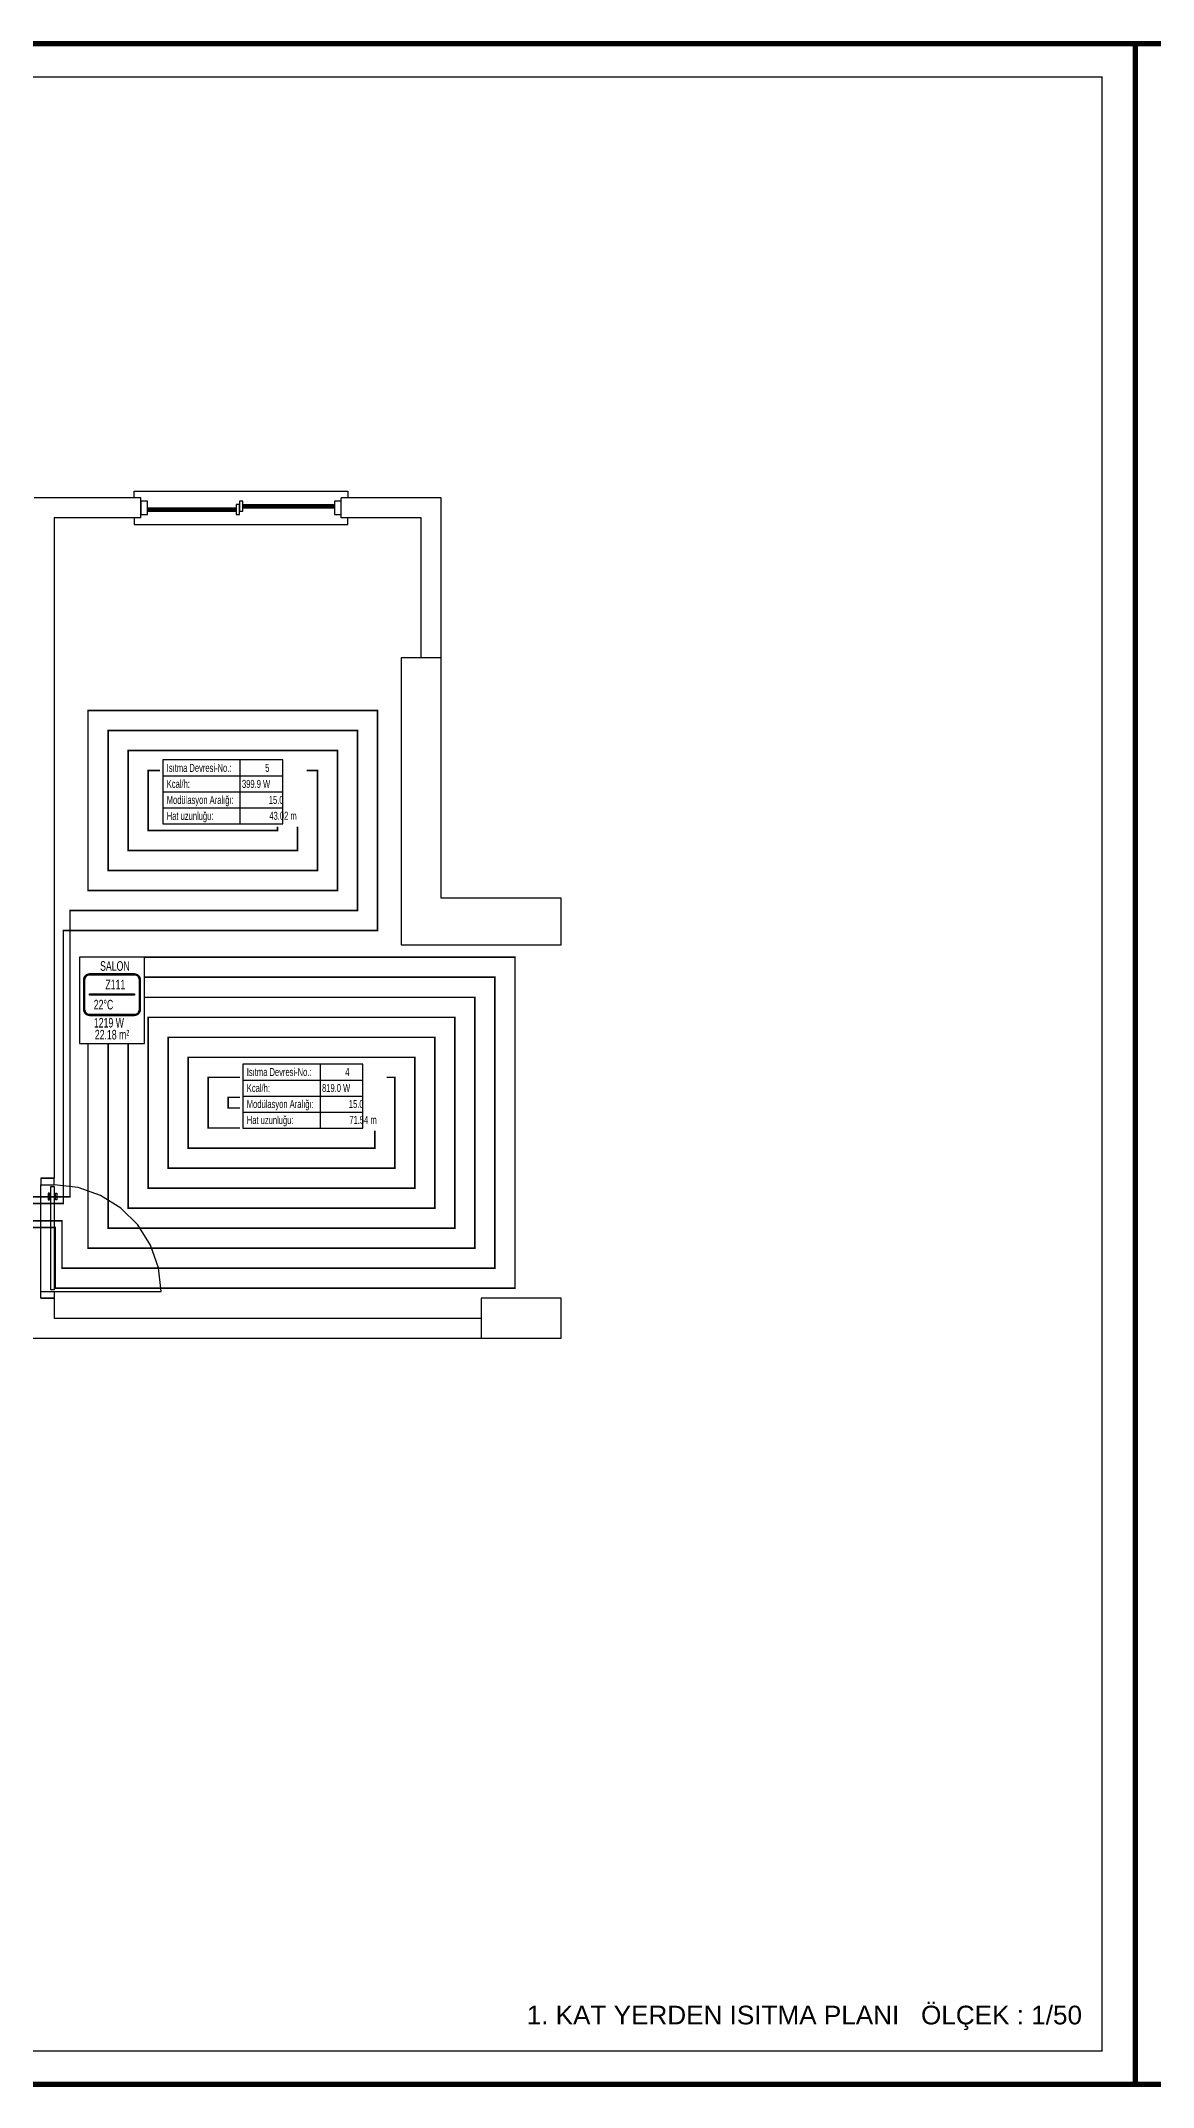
# Model space of a CAD drawing. Header units: centimetres. Extents: x -3952 to 22702, y 13298 to 16732.
# Drawn here: x 9380 to 10213, y 13328 to 14862 of the extents above; entities that cross this region are included whole.
import ezdxf
from ezdxf.enums import TextEntityAlignment as Align

# ---------------------------------------------------------------- set-up
doc = ezdxf.new("R2010")
doc.units = ezdxf.units.CM
for name, color, linetype in [('MIMARI', 8, 'Continuous'), ('MIMARI-KOLON', 8, 'Continuous'), ('MTY-ISIKAYBIMAHAL', 2, 'Continuous'), ('MTY-PAFTA', 7, 'Continuous'), ('MTY-PEX-BORU', 1, 'Continuous'), ('MTY-RADYATÖR', 7, 'Continuous'), ('MTY-TEFRIS', 15, 'Continuous')]:
    doc.layers.add(name, color=color, linetype=linetype)
doc.layers.add('ROTAS-PAFTA-SINIRI', color=8, linetype='Continuous', plot=False)
doc.styles.add('MTYCAPLT', font='arial.ttf', dxfattribs={"width": 0.65, "height": 1})
doc.styles.add('ROTAS', font='arial.ttf')

# ---------------------------------------------------------------- blocks, each defined once
blk = doc.blocks.new('ROTAS_PAFTA')
blk.add_lwpolyline([(0, 0), (1, 0), (1, 1), (0, 1)], close=True)
blk = doc.blocks.new('MTY-RADYATOR MAHAL')
at = {"layer": 'MTY-ISIKAYBIMAHAL', "color": 2}
for points in [[(-35.7, 18.4), (-35.7, -18.4, 0.414214), (-28.2, -25.9), (28.2, -25.9, 0.414214), (35.7, -18.4), (35.7, 18.4, 0.414214), (28.2, 25.9), (-28.2, 25.9, 0.414214)], [(-34.2, 18.4), (-34.2, -18.4, 0.414214), (-28.2, -24.4), (28.2, -24.4, 0.414214), (34.2, -18.4), (34.2, 18.4, 0.414214), (28.2, 24.4), (-28.2, 24.4, 0.414214)]]:
    blk.add_lwpolyline(points, format="xyb", close=True, dxfattribs=at)
at = {"layer": 'MTY-ISIKAYBIMAHAL', "color": 4}
for points in [[(-35.2, 18.4), (-35.2, -18.4, 0.414214), (-28.2, -25.4), (28.2, -25.4, 0.414214), (35.2, -18.4), (35.2, 18.4, 0.414214), (28.2, 25.4), (-28.2, 25.4, 0.414214)], [(-34.7, 18.4), (-34.7, -18.4, 0.414214), (-28.2, -24.9), (28.2, -24.9, 0.414214), (34.7, -18.4), (34.7, 18.4, 0.414214), (28.2, 24.9), (-28.2, 24.9, 0.414214)]]:
    blk.add_lwpolyline(points, format="xyb", close=True, dxfattribs=at)
at = {"layer": 'MTY-ISIKAYBIMAHAL', "color": 2}
blk.add_lwpolyline([(-28.2, 0.8), (28.2, 0.8), (28.2, -0.8), (-28.2, -0.8)], close=True, dxfattribs=at)
at = {"layer": 'MTY-ISIKAYBIMAHAL', "color": 1, "style": 'MTYCAPLT', "width": 0.65}
for tag, p in [('MAHAL_001', (-14.9, 29.8)), ('NO_001', (-8.3, 6.7))]:
    blk.add_attdef(tag, p, '', height=12, rotation=360, dxfattribs=at)
at = {"layer": 'MTY-ISIKAYBIMAHAL', "color": 4, "style": 'MTYCAPLT', "width": 0.65}
for tag, p in [('DERECE_001', (-22.8, -18.5)), ('ISIKAYBI_001', (-22.7, -41.1))]:
    blk.add_attdef(tag, p, '', height=12, rotation=360, dxfattribs=at)
blk.add_attdef('ALAN', text='', height=12, rotation=360, dxfattribs=at).set_placement((0, -50), align=Align.MIDDLE_CENTER)
blk = doc.blocks.new('MTY-ETIKET')
at = {"layer": 'MTY-RADYATÖR'}
for p, q in [((2.69, 0), (2.69, 8)), ((-7, 6), (8, 6)), ((-7, 4), (8, 4)), ((-7, 2), (8, 2))]:
    blk.add_line(p, q, dxfattribs=at)
blk.add_lwpolyline([(8, 0), (8, 8), (-7, 8), (-7, 0)], close=True, dxfattribs=at)
at = {"layer": 'MTY-RADYATÖR', "style": 'MTYCAPLT', "width": 0.65}
for s, p in [('Kcal/h:', (-6.5, 5)), ('Isıtma Devresi-No.:', (-6.5, 7)), ('Modülasyon Aralığı:', (-6.5, 3)), ('Hat uzunluğu:', (-6.5, 1))]:
    blk.add_text(s, height=1, rotation=360, dxfattribs=at).set_placement(p, align=Align.MIDDLE_LEFT)
at = {"layer": 'MTY-RADYATÖR', "color": 2, "style": 'MTYCAPLT', "width": 0.65}
for tag, p in [('BORU_001', (-7.07, 4.59)), ('YER_001', (2.9, 4.5))]:
    blk.add_attdef(tag, p, '', height=1, dxfattribs=at)
at = {"layer": 'MTY-RADYATÖR', "style": 'MTYCAPLT', "width": 0.65}
for tag, p in [('NO1_001', (5.8, 6.5)), ('AR_001', (6.25, 2.5)), ('UZ_001', (6.31, 0.51))]:
    blk.add_attdef(tag, p, '', height=1, rotation=360, dxfattribs=at)

msp = doc.modelspace()

# ---------------------------------------------------------------- linework, layer by layer
at = {"layer": 'MIMARI'}
for p, q in [((9454.7, 14519.4), (9374.7, 14519.4)), ((9454.7, 14504.4), (9454.7, 14519.4)), ((9459.7, 14511.9), (9526, 14511.9)), ((9531, 14514.4), (9599.7, 14514.4)), ((9531, 14513.4), (9599.7, 14513.4)), ((9531, 14512.9), (9599.7, 14512.9)), ((9531, 14511.9), (9599.7, 14511.9)), ((9679.7, 14519.4), (9604.7, 14519.4)), ((9604.7, 14504.4), (9604.7, 14519.4)), ((9679.7, 14399.4), (9679.7, 14519.4)), ((9389.7, 14504.4), (9389.7, 14009.4)), ((9454.7, 14504.4), (9389.7, 14504.4)), ((9459.7, 14510.9), (9526, 14510.9)), ((9459.7, 14510.4), (9526, 14510.4)), ((9459.7, 14509.4), (9526, 14509.4)), ((9664.7, 14504.4), (9604.7, 14504.4)), ((9664.7, 14399.4), (9664.7, 14504.4)), ((9379.7, 14009.4), (9389.7, 14009.4)), ((9379.7, 13924.4), (9379.7, 14004.4)), ((9379.7, 13919.4), (9389.7, 13919.4)), ((9389.7, 13924.4), (9469.7, 13924.4)), ((9389.7, 13919.4), (9389.7, 13904.4)), ((9389.7, 13904.4), (9709.7, 13904.4)), ((9134.7, 13889.4), (9709.7, 13889.4))]:
    msp.add_line(p, q, dxfattribs=at)
for points in [[(9449.7, 14519.4), (9449.7, 14524.4), (9609.7, 14524.4), (9609.7, 14519.4)], [(9454.7, 14516.9), (9454.7, 14506.9), (9459.7, 14506.9), (9459.7, 14516.9), (9454.7, 14516.9)], [(9526, 14514.4), (9526, 14506.9), (9528.5, 14506.9), (9528.5, 14514.4), (9526, 14514.4)], [(9528.5, 14516.9), (9528.5, 14509.4), (9531, 14509.4), (9531, 14516.9), (9528.5, 14516.9)], [(9599.7, 14516.9), (9599.7, 14506.9), (9604.7, 14506.9), (9604.7, 14516.9), (9599.7, 14516.9)], [(9449.7, 14504.4), (9449.7, 14499.4), (9609.7, 14499.4), (9609.7, 14504.4)], [(9389.7, 14009.4), (9379.7, 14009.4), (9379.7, 14004.4), (9389.7, 14004.4), (9389.7, 14009.4)], [(9385.2, 13993.2), (9386.2, 13993.2), (9386.2, 13998.2), (9385.2, 13998.2), (9385.2, 13993.2)], [(9387.2, 13925.7), (9387.2, 14003.2), (9389.7, 14003.2), (9389.7, 13925.7), (9387.2, 13925.7)], [(9469.7, 13924.4), (9467.7, 13942.2), (9461.8, 13959.1), (9452.3, 13974.3), (9439.6, 13987), (9424.4, 13996.5), (9407.5, 14002.4), (9389.7, 14004.4)], [(9391.7, 13993.2), (9390.7, 13993.2), (9390.7, 13998.2), (9391.7, 13998.2), (9391.7, 13993.2)], [(9389.7, 13919.4), (9379.7, 13919.4), (9379.7, 13924.4), (9389.7, 13924.4), (9389.7, 13919.4)]]:
    msp.add_lwpolyline(points, dxfattribs=at)
at = {"layer": 'MIMARI-KOLON'}
for points in [[(9769.7, 14219.4), (9679.7, 14219.4), (9679.7, 14399.4), (9649.7, 14399.4), (9649.7, 14184.4), (9769.7, 14184.4), (9769.7, 14219.4)], [(9709.7, 13919.4), (9709.7, 13889.4), (9769.7, 13889.4), (9769.7, 13919.4), (9709.7, 13919.4)]]:
    msp.add_lwpolyline(points, dxfattribs=at)
at = {"layer": 'MTY-PAFTA'}
for points, const_width in [([(6800, 13330), (10200, 13330), (10200, 14860), (6800, 14860)], 4), ([(10200, 13330), (13600, 13330), (13600, 14860), (10200, 14860)], 4), ([(6825, 13355), (10175, 13355), (10175, 14835), (6825, 14835)], 1)]:
    msp.add_lwpolyline(points, close=True, dxfattribs=dict(at, const_width=const_width))
at = {"layer": 'MTY-PEX-BORU', "const_width": 1.2}
for points in [[(9091.5, 13990.5), (9388, 13990.5), (9396.5, 13990.5), (9396.5, 14195), (9415, 14195), (9632, 14195), (9632, 14360), (9415, 14360), (9415, 14225), (9602, 14225), (9602, 14330), (9445, 14330), (9445, 14255), (9572, 14255), (9572, 14300), (9475, 14300), (9475, 14285), (9557, 14285), (9557, 14270), (9460, 14270), (9460, 14315), (9587, 14315), (9587, 14240), (9430, 14240), (9430, 14345), (9617, 14345), (9617, 14210), (9415, 14210), (9401.5, 14210), (9401.5, 13995.5), (9388, 13995.5), (9096.5, 13995.5)], [(9079.5, 13972.5), (9388, 13972.5), (9390.5, 13972.5), (9390.5, 13927), (9415, 13927), (9735, 13927), (9735, 14175), (9415, 14175), (9415, 13957), (9705, 13957), (9705, 14145), (9445, 14145), (9445, 13987), (9675, 13987), (9675, 14115), (9475, 14115), (9475, 14017), (9645, 14017), (9645, 14085), (9505, 14085), (9505, 14047), (9615, 14047), (9615, 14062), (9520, 14062), (9520, 14070), (9630, 14070), (9630, 14032), (9490, 14032), (9490, 14100), (9660, 14100), (9660, 14002), (9460, 14002), (9460, 14130), (9690, 14130), (9690, 13972), (9430, 13972), (9430, 14160), (9720, 14160), (9720, 13942), (9415, 13942), (9395.5, 13942), (9395.5, 13977.5), (9388, 13977.5), (9084.5, 13977.5)]]:
    msp.add_lwpolyline(points, dxfattribs=at)

# ---------------------------------------------------------------- block references
at = {"layer": 'ROTAS-PAFTA-SINIRI', "xscale": 3400, "yscale": 1530}
for p in [(6800, 13330), (10200, 13330)]:
    msp.add_blockref('ROTAS_PAFTA', p, dxfattribs=at)

# ---------------------------------------------------------------- texts
at = {"layer": 'MTY-PAFTA', "style": 'ROTAS'}
msp.add_text('1. KAT YERDEN ISITMA PLANI   ÖLÇEK : 1/50', height=14, dxfattribs=at).set_placement((10160, 13375), align=Align.RIGHT)

# ---------------------------------------------------------------- next in the draw order: wipeouts: each hides what was drawn before it
for points in [[(9469, 14273), (9578.9, 14273), (9578.9, 14325), (9469, 14325)], [(9408.6, 14110.4), (9457.4, 14110.4), (9457.4, 14175.1), (9408.6, 14175.1)], [(9529, 14045), (9638.9, 14045), (9638.9, 14097), (9529, 14097)]]:
    msp.add_wipeout(points)

# ---------------------------------------------------------------- next in the draw order: linework, layer by layer
at = {"layer": 'MTY-ISIKAYBIMAHAL'}
msp.add_lwpolyline([(9408.6, 14110.4), (9457.4, 14110.4), (9457.4, 14175.1), (9408.6, 14175.1)], close=True, dxfattribs=at)

# ---------------------------------------------------------------- next in the draw order: block references
at = {"layer": 'MTY-TEFRIS'}
ref = msp.add_blockref('MTY-ETIKET', (9513, 14275), dxfattribs=dict(at, xscale=6, yscale=6))
ref.add_attrib('UZ_001', '43.02 m', (9550.9, 14278.1), dxfattribs={"layer": 'MTY-RADYATÖR', "height": 6, "rotation": 360, "style": 'MTYCAPLT', "width": 0.65})
ref.add_attrib('AR_001', '15.0', (9550.5, 14290), dxfattribs={"layer": 'MTY-RADYATÖR', "height": 6, "rotation": 360, "style": 'MTYCAPLT', "width": 0.65})
ref.add_attrib('NO1_001', '5', (9547.8, 14314), dxfattribs={"layer": 'MTY-RADYATÖR', "height": 6, "rotation": 360, "style": 'MTYCAPLT', "width": 0.65})
ref.add_attrib('YER_001', '399.9 W', (9530.4, 14302), dxfattribs={"layer": 'MTY-RADYATÖR', "color": 2, "height": 6, "style": 'MTYCAPLT', "width": 0.65})
at = {"layer": 'MTY-TEFRIS', "xscale": 0.6, "yscale": 0.6}
msp.add_blockref('MTY-RADYATOR MAHAL', (9433, 14147), dxfattribs=at).add_auto_attribs({'DERECE_001': '22°C', 'MAHAL_001': 'SALON', 'ISIKAYBI_001': '1219 W', 'NO_001': 'Z111', 'ALAN': '22.18 m²'})
at = {"layer": 'MTY-TEFRIS'}
ref = msp.add_blockref('MTY-ETIKET', (9573, 14047), dxfattribs=dict(at, xscale=6, yscale=6))
ref.add_attrib('UZ_001', '71.54 m', (9610.9, 14050.1), dxfattribs={"layer": 'MTY-RADYATÖR', "height": 6, "rotation": 360, "style": 'MTYCAPLT', "width": 0.65})
ref.add_attrib('AR_001', '15.0', (9610.5, 14062), dxfattribs={"layer": 'MTY-RADYATÖR', "height": 6, "rotation": 360, "style": 'MTYCAPLT', "width": 0.65})
ref.add_attrib('NO1_001', '4', (9607.8, 14086), dxfattribs={"layer": 'MTY-RADYATÖR', "height": 6, "rotation": 360, "style": 'MTYCAPLT', "width": 0.65})
ref.add_attrib('YER_001', '819.0 W', (9590.4, 14074), dxfattribs={"layer": 'MTY-RADYATÖR', "color": 2, "height": 6, "style": 'MTYCAPLT', "width": 0.65})

doc.saveas('drawing.dxf')
